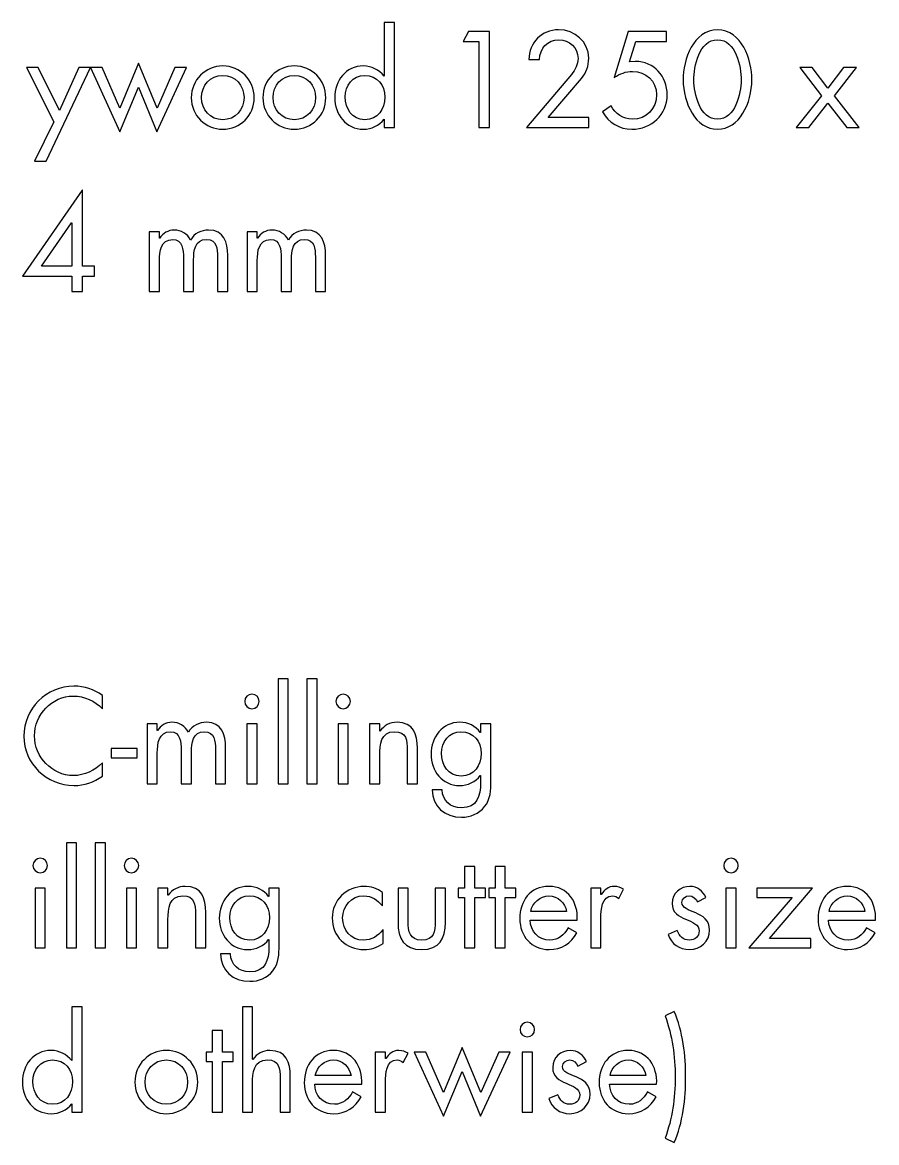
# Model space of a CAD drawing. Extents: x 150 to 6088, y 37 to 2750.
# Drawn here: x 5070 to 5472, y 759 to 1287 of the extents above; entities that cross this region are included whole.
import ezdxf

# ---------------------------------------------------------------- set-up
doc = ezdxf.new("R2010")
doc.units = 0
doc.layers.add('00_Layout', color=7, linetype='CONTINUOUS')

msp = doc.modelspace()

# ---------------------------------------------------------------- linework, layer by layer
at = {"layer": '00_Layout', "color": 7}
for p, q in [((5244.947049, 1286.510855), (5240.149105, 1286.510855)), ((5240.149105, 1286.510855), (5240.149105, 1261.202615)), ((5244.947049, 1237.033826), (5244.947049, 1286.510855)), ((5279.850806, 1282.252845), (5277.211858, 1277.575022)), ((5289.746201, 1282.252845), (5279.850806, 1282.252845)), ((5289.746201, 1237.033826), (5289.746201, 1282.252845)), ((5354.995749, 1282.252845), (5348.458968, 1260.602885)), ((5372.987377, 1282.252845), (5354.995749, 1282.252845)), ((5372.987377, 1277.575022), (5372.987377, 1282.252845)), ((5397.036362, 1283.032465), (5397.036362, 1283.032465)), ((5277.211858, 1277.575022), (5284.708546, 1277.575022)), ((5284.708546, 1277.575022), (5284.708546, 1237.033826)), ((5355.595558, 1267.919498), (5358.534279, 1277.575022)), ((5358.534279, 1277.575022), (5372.987377, 1277.575022)), ((5397.036362, 1278.354642), (5397.036362, 1278.354642)), ((5124.402879, 1267.379749), (5115.646778, 1246.149576)), ((5133.218777, 1246.149576), (5124.402879, 1267.379749)), ((5308.217517, 1269.05895), (5313.255173, 1269.05895)), ((5358.294302, 1268.159369), (5355.595558, 1267.919498)), ((5077.264815, 1265.220727), (5071.687411, 1265.220727)), ((5071.687411, 1265.220727), (5084.641383, 1239.67259)), ((5087.220006, 1245.010124), (5077.264815, 1265.220727)), ((5080.982997, 1221.201168), (5101.793224, 1265.220727)), ((5096.33594, 1265.220727), (5087.220006, 1245.010124)), ((5101.793224, 1265.220727), (5096.33594, 1265.220727)), ((5107.310833, 1265.220727), (5101.853285, 1265.220727)), ((5101.853285, 1265.220727), (5115.706838, 1235.054721)), ((5115.646778, 1246.149576), (5107.310833, 1265.220727)), ((5133.098656, 1235.054721), (5147.07233, 1265.220727)), ((5141.614782, 1265.220727), (5133.218777, 1246.149576)), ((5147.07233, 1265.220727), (5141.614782, 1265.220727)), ((5164.104316, 1261.562447), (5164.104316, 1261.562447)), ((5197.80872, 1261.562447), (5197.80872, 1261.562447)), ((5230.913315, 1261.562447), (5230.913315, 1261.562447)), ((5240.149105, 1261.202615), (5240.029249, 1261.202615)), ((5328.308345, 1262.042215), (5307.13802, 1237.033826)), ((5317.333452, 1241.71165), (5332.986168, 1260.123117)), ((5441.655598, 1265.220727), (5435.778157, 1265.220727)), ((5435.778157, 1265.220727), (5446.033385, 1252.026858)), ((5449.032166, 1255.625184), (5441.655598, 1265.220727)), ((5456.408733, 1265.220727), (5449.032166, 1255.625184)), ((5452.090742, 1252.026858), (5462.40603, 1265.220727)), ((5462.40603, 1265.220727), (5456.408733, 1265.220727)), ((5115.706838, 1235.054721), (5124.402879, 1256.044997)), ((5124.402879, 1256.044997), (5133.098656, 1235.054721)), ((5446.033385, 1252.026858), (5434.039054, 1237.033826)), ((5463.7853, 1237.033826), (5452.090742, 1252.026858)), ((5346.899517, 1247.229073), (5342.881298, 1244.350413)), ((5440.036352, 1237.033826), (5449.032166, 1248.488514)), ((5449.032166, 1248.488514), (5457.967919, 1237.033826)), ((5084.641383, 1239.67259), (5075.525448, 1221.201168)), ((5240.029249, 1240.932004), (5240.149105, 1240.932004)), ((5240.149105, 1240.932004), (5240.149105, 1237.033826)), ((5336.404577, 1241.71165), (5317.333452, 1241.71165)), ((5336.404577, 1237.033826), (5336.404577, 1241.71165)), ((5164.104316, 1236.25418), (5164.104316, 1236.25418)), ((5197.80872, 1236.25418), (5197.80872, 1236.25418)), ((5240.149105, 1237.033826), (5244.947049, 1237.033826)), ((5284.708546, 1237.033826), (5289.746201, 1237.033826)), ((5307.13802, 1237.033826), (5336.404577, 1237.033826)), ((5434.039054, 1237.033826), (5440.036352, 1237.033826)), ((5457.967919, 1237.033826), (5463.7853, 1237.033826)), ((5075.525448, 1221.201168), (5080.982997, 1221.201168)), ((5097.955187, 1207.547348), (5069.888248, 1167.126114)), ((5098.075043, 1207.547348), (5097.955187, 1207.547348)), ((5098.075043, 1171.803937), (5098.075043, 1207.547348)), ((5078.704145, 1171.803937), (5092.917531, 1192.254438)), ((5092.917531, 1192.254438), (5093.037387, 1192.254438)), ((5093.037387, 1192.254438), (5093.037387, 1171.803937)), ((5134.298275, 1187.996428), (5129.500595, 1187.996428)), ((5129.500595, 1187.996428), (5129.500595, 1159.809501)), ((5134.298275, 1184.937852), (5134.298275, 1187.996428)), ((5180.356841, 1187.996428), (5175.559162, 1187.996428)), ((5175.559162, 1187.996428), (5175.559162, 1159.809501)), ((5180.356841, 1184.937852), (5180.356841, 1187.996428)), ((5134.418131, 1184.937852), (5134.298275, 1184.937852)), ((5180.476697, 1184.937852), (5180.356841, 1184.937852)), ((5145.57294, 1175.822076), (5145.57294, 1159.809501)), ((5161.645549, 1176.181909), (5161.645549, 1159.809501)), ((5166.443228, 1159.809501), (5166.443228, 1176.961528)), ((5191.631771, 1175.822076), (5191.631771, 1159.809501)), ((5207.704115, 1176.181909), (5207.704115, 1159.809501)), ((5212.502059, 1159.809501), (5212.502059, 1176.961528)), ((5093.037387, 1171.803937), (5078.704145, 1171.803937)), ((5103.652447, 1171.803937), (5098.075043, 1171.803937)), ((5103.652447, 1167.126114), (5103.652447, 1171.803937)), ((5134.298275, 1159.809501), (5134.298275, 1174.382746)), ((5150.370883, 1159.809501), (5150.370883, 1174.742579)), ((5180.356841, 1159.809501), (5180.356841, 1174.382746)), ((5196.42945, 1159.809501), (5196.42945, 1174.742579)), ((5069.888248, 1167.126114), (5093.037387, 1167.126114)), ((5093.037387, 1167.126114), (5093.037387, 1159.809501)), ((5098.075043, 1159.809501), (5098.075043, 1167.126114)), ((5098.075043, 1167.126114), (5103.652447, 1167.126114)), ((5093.037387, 1159.809501), (5098.075043, 1159.809501)), ((5129.500595, 1159.809501), (5134.298275, 1159.809501)), ((5145.57294, 1159.809501), (5150.370883, 1159.809501)), ((5161.645549, 1159.809501), (5166.443228, 1159.809501)), ((5175.559162, 1159.809501), (5180.356841, 1159.809501)), ((5191.631771, 1159.809501), (5196.42945, 1159.809501)), ((5207.704115, 1159.809501), (5212.502059, 1159.809501)), ((5194.930324, 977.613607), (5190.13238, 977.613607)), ((5190.13238, 977.613607), (5190.13238, 928.136552)), ((5194.930324, 928.136552), (5194.930324, 977.613607)), ((5208.543901, 977.613607), (5203.746222, 977.613607)), ((5203.746222, 977.613607), (5203.746222, 928.136552)), ((5208.543901, 928.136552), (5208.543901, 977.613607)), ((5177.838278, 970.356949), (5177.838278, 970.356949)), ((5220.778208, 970.356949), (5220.778208, 970.356949)), ((5107.49075, 963.460149), (5107.49075, 969.697264)), ((5133.278837, 956.323479), (5128.481158, 956.323479)), ((5128.481158, 956.323479), (5128.481158, 928.136552)), ((5133.278837, 953.264876), (5133.278837, 956.323479)), ((5180.23725, 956.323479), (5175.439306, 956.323479)), ((5175.439306, 956.323479), (5175.439306, 928.136552)), ((5180.23725, 928.136552), (5180.23725, 956.323479)), ((5223.177179, 956.323479), (5218.379236, 956.323479)), ((5218.379236, 956.323479), (5218.379236, 928.136552)), ((5223.177179, 928.136552), (5223.177179, 956.323479)), ((5237.99011, 956.323479), (5233.192431, 956.323479)), ((5233.192431, 956.323479), (5233.192431, 928.136552)), ((5237.99011, 952.905043), (5237.99011, 956.323479)), ((5290.28595, 956.323479), (5285.488271, 956.323479)), ((5285.488271, 956.323479), (5285.488271, 952.30534)), ((5290.28595, 929.515901), (5290.28595, 956.323479)), ((5133.398958, 953.264876), (5133.278837, 953.264876)), ((5238.11023, 952.905043), (5237.99011, 952.905043)), ((5276.252481, 952.665173), (5276.252481, 952.665173)), ((5285.488271, 952.30534), (5285.36815, 952.30534)), ((5111.569028, 944.808811), (5111.569028, 940.370859)), ((5123.863395, 944.808811), (5111.569028, 944.808811)), ((5123.863395, 940.370859), (5123.863395, 944.808811)), ((5144.553767, 944.149127), (5144.553767, 928.136552)), ((5160.626376, 944.508959), (5160.626376, 928.136552)), ((5165.424055, 928.136552), (5165.424055, 945.288579)), ((5250.944082, 944.029165), (5250.944082, 928.136552)), ((5255.742025, 928.136552), (5255.742025, 944.868792)), ((5111.569028, 940.370859), (5123.863395, 940.370859)), ((5133.278837, 928.136552), (5133.278837, 942.709797)), ((5149.351446, 928.136552), (5149.351446, 943.069629)), ((5237.99011, 928.136552), (5237.99011, 941.510337)), ((5107.49075, 931.794858), (5107.49075, 938.031947)), ((5128.481158, 928.136552), (5133.278837, 928.136552)), ((5144.553767, 928.136552), (5149.351446, 928.136552)), ((5160.626376, 928.136552), (5165.424055, 928.136552)), ((5175.439306, 928.136552), (5180.23725, 928.136552)), ((5190.13238, 928.136552), (5194.930324, 928.136552)), ((5203.746222, 928.136552), (5208.543901, 928.136552)), ((5218.379236, 928.136552), (5223.177179, 928.136552)), ((5233.192431, 928.136552), (5237.99011, 928.136552)), ((5250.944082, 928.136552), (5255.742025, 928.136552)), ((5285.36815, 932.034729), (5285.488271, 932.034729)), ((5285.488271, 932.034729), (5285.488271, 928.676301)), ((5267.436583, 925.377827), (5262.638639, 925.377827)), ((5095.256443, 900.389282), (5090.458499, 900.389282)), ((5090.458499, 900.389282), (5090.458499, 850.912226)), ((5095.256443, 850.912226), (5095.256443, 900.389282)), ((5108.870019, 900.389282), (5104.07234, 900.389282)), ((5104.07234, 900.389282), (5104.07234, 850.912226)), ((5108.870019, 850.912226), (5108.870019, 900.389282)), ((5078.164397, 893.13265), (5078.164397, 893.13265)), ((5121.104326, 893.13265), (5121.104326, 893.13265)), ((5403.393227, 893.13265), (5403.393227, 893.13265)), ((5282.729202, 889.234446), (5277.931523, 889.234446)), ((5277.931523, 889.234446), (5277.931523, 879.099154)), ((5282.729202, 879.099154), (5282.729202, 889.234446)), ((5297.122504, 889.234446), (5292.324825, 889.234446)), ((5292.324825, 889.234446), (5292.324825, 879.099154)), ((5297.122504, 879.099154), (5297.122504, 889.234446)), ((5080.563104, 879.099154), (5075.765425, 879.099154)), ((5075.765425, 879.099154), (5075.765425, 850.912226)), ((5080.563104, 850.912226), (5080.563104, 879.099154)), ((5123.503034, 879.099154), (5118.705354, 879.099154)), ((5118.705354, 879.099154), (5118.705354, 850.912226)), ((5123.503034, 850.912226), (5123.503034, 879.099154)), ((5138.316228, 879.099154), (5133.518549, 879.099154)), ((5133.518549, 879.099154), (5133.518549, 850.912226)), ((5138.316228, 875.680745), (5138.316228, 879.099154)), ((5138.436084, 875.680745), (5138.316228, 875.680745)), ((5176.578599, 875.440847), (5176.578599, 875.440847)), ((5190.612069, 879.099154), (5185.814125, 879.099154)), ((5185.814125, 879.099154), (5185.814125, 875.081015)), ((5190.612069, 852.291576), (5190.612069, 879.099154)), ((5239.36938, 870.703043), (5239.36938, 877.060094)), ((5251.42377, 879.099154), (5246.626091, 879.099154)), ((5246.626091, 879.099154), (5246.626091, 862.846682)), ((5251.42377, 863.38643), (5251.42377, 879.099154)), ((5268.935709, 879.099154), (5264.137765, 879.099154)), ((5264.137765, 879.099154), (5264.137765, 863.38643)), ((5268.935709, 862.846682), (5268.935709, 879.099154)), ((5277.931523, 879.099154), (5274.992802, 879.099154)), ((5274.992802, 879.099154), (5274.992802, 874.661201)), ((5287.766858, 879.099154), (5282.729202, 879.099154)), ((5287.766858, 874.661201), (5287.766858, 879.099154)), ((5292.324825, 879.099154), (5289.386104, 879.099154)), ((5289.386104, 879.099154), (5289.386104, 874.661201)), ((5302.16016, 879.099154), (5297.122504, 879.099154)), ((5302.16016, 874.661201), (5302.16016, 879.099154)), ((5342.161633, 879.099154), (5337.36369, 879.099154)), ((5337.36369, 879.099154), (5337.36369, 850.912226)), ((5342.161633, 876.040577), (5342.161633, 879.099154)), ((5342.281489, 876.040577), (5342.161633, 876.040577)), ((5350.557638, 874.181433), (5352.836754, 878.559405)), ((5405.791935, 879.099154), (5400.994255, 879.099154)), ((5400.994255, 879.099154), (5400.994255, 850.912226)), ((5405.791935, 850.912226), (5405.791935, 879.099154)), ((5441.83525, 879.099154), (5415.627534, 879.099154)), ((5415.627534, 879.099154), (5415.627534, 874.661201)), ((5421.564771, 855.350179), (5441.83525, 879.099154)), ((5185.814125, 875.081015), (5185.694269, 875.081015)), ((5239.249524, 870.703043), (5239.36938, 870.703043)), ((5274.992802, 874.661201), (5277.931523, 874.661201)), ((5277.931523, 874.661201), (5277.931523, 850.912226)), ((5282.729202, 874.661201), (5287.766858, 874.661201)), ((5282.729202, 850.912226), (5282.729202, 874.661201)), ((5289.386104, 874.661201), (5292.324825, 874.661201)), ((5292.324825, 874.661201), (5292.324825, 850.912226)), ((5297.122504, 874.661201), (5302.16016, 874.661201)), ((5297.122504, 850.912226), (5297.122504, 874.661201)), ((5387.560595, 872.562187), (5391.578549, 874.661201)), ((5432.179831, 874.661201), (5411.849292, 850.912226)), ((5415.627534, 874.661201), (5432.179831, 874.661201)), ((5151.2702, 866.804866), (5151.2702, 850.912226)), ((5156.067879, 850.912226), (5156.067879, 867.644467)), ((5325.969168, 868.06428), (5309.116834, 868.06428)), ((5342.161633, 850.912226), (5342.161633, 865.005677)), ((5466.423719, 868.06428), (5449.57165, 868.06428)), ((5138.316228, 850.912226), (5138.316228, 864.286012)), ((5239.549296, 859.428272), (5239.42944, 859.428272)), ((5239.549296, 853.011241), (5239.549296, 859.428272)), ((5308.877122, 863.98616), (5331.006824, 863.98616)), ((5330.766848, 858.048923), (5326.688834, 860.387835)), ((5449.331673, 863.98616), (5471.461375, 863.98616)), ((5471.221663, 858.048923), (5467.143385, 860.387835)), ((5185.694269, 854.81043), (5185.814125, 854.81043)), ((5185.814125, 854.81043), (5185.814125, 851.451975)), ((5378.084828, 859.06844), (5373.826898, 857.269277)), ((5440.995729, 855.350179), (5421.564771, 855.350179)), ((5440.995729, 850.912226), (5440.995729, 855.350179)), ((5075.765425, 850.912226), (5080.563104, 850.912226)), ((5090.458499, 850.912226), (5095.256443, 850.912226)), ((5104.07234, 850.912226), (5108.870019, 850.912226)), ((5118.705354, 850.912226), (5123.503034, 850.912226)), ((5133.518549, 850.912226), (5138.316228, 850.912226)), ((5151.2702, 850.912226), (5156.067879, 850.912226)), ((5277.931523, 850.912226), (5282.729202, 850.912226)), ((5292.324825, 850.912226), (5297.122504, 850.912226)), ((5337.36369, 850.912226), (5342.161633, 850.912226)), ((5400.994255, 850.912226), (5405.791935, 850.912226)), ((5411.849292, 850.912226), (5440.995729, 850.912226)), ((5167.762702, 848.153501), (5162.964758, 848.153501)), ((5097.895391, 823.164956), (5093.097712, 823.164956)), ((5093.097712, 823.164956), (5093.097712, 797.85669)), ((5097.895391, 773.687901), (5097.895391, 823.164956)), ((5173.340371, 823.164956), (5173.340371, 773.687901)), ((5178.138315, 823.164956), (5173.340371, 823.164956)), ((5178.138315, 798.576355), (5178.138315, 823.164956)), ((5376.585967, 820.94598), (5372.328036, 818.906947)), ((5163.984725, 812.010121), (5159.187046, 812.010121)), ((5159.187046, 812.010121), (5159.187046, 801.874828)), ((5163.984725, 801.874828), (5163.984725, 812.010121)), ((5307.498117, 815.908324), (5307.498117, 815.908324)), ((5159.187046, 801.874828), (5156.248325, 801.874828)), ((5156.248325, 801.874828), (5156.248325, 797.436903)), ((5169.02238, 801.874828), (5163.984725, 801.874828)), ((5169.02238, 797.436903), (5169.02238, 801.874828)), ((5240.689118, 801.874828), (5235.891439, 801.874828)), ((5235.891439, 801.874828), (5235.891439, 773.687901)), ((5240.689118, 798.816252), (5240.689118, 801.874828)), ((5259.700448, 801.874828), (5254.242899, 801.874828)), ((5254.242899, 801.874828), (5268.096453, 771.708822)), ((5268.036392, 782.803677), (5259.700448, 801.874828)), ((5276.792494, 804.033824), (5268.036392, 782.803677)), ((5285.608392, 782.803677), (5276.792494, 804.033824)), ((5285.488271, 771.708822), (5299.461945, 801.874828)), ((5294.004396, 801.874828), (5285.608392, 782.803677)), ((5299.461945, 801.874828), (5294.004396, 801.874828)), ((5309.897089, 801.874828), (5305.099145, 801.874828)), ((5305.099145, 801.874828), (5305.099145, 773.687901)), ((5309.897089, 773.687901), (5309.897089, 801.874828)), ((5083.861922, 798.216522), (5083.861922, 798.216522)), ((5093.097712, 797.85669), (5092.977592, 797.85669)), ((5137.537032, 798.216522), (5137.537032, 798.216522)), ((5156.248325, 797.436903), (5159.187046, 797.436903)), ((5159.187046, 797.436903), (5159.187046, 773.687901)), ((5163.984725, 797.436903), (5169.02238, 797.436903)), ((5163.984725, 773.687901), (5163.984725, 797.436903)), ((5178.258171, 798.456419), (5178.138315, 798.576355)), ((5240.808974, 798.816252), (5240.689118, 798.816252)), ((5249.085123, 796.957108), (5251.364239, 801.33508)), ((5331.307126, 795.337862), (5335.325079, 797.436903)), ((5224.496654, 790.839955), (5207.644584, 790.839955)), ((5268.096453, 771.708822), (5276.792494, 792.699098)), ((5276.792494, 792.699098), (5285.488271, 771.708822)), ((5363.332223, 790.839955), (5346.479888, 790.839955)), ((5178.138315, 773.687901), (5178.138315, 787.061713)), ((5191.092287, 789.580541), (5191.092287, 773.687901)), ((5195.889966, 773.687901), (5195.889966, 790.420141)), ((5207.404607, 786.761835), (5229.534309, 786.761835)), ((5240.689118, 773.687901), (5240.689118, 787.781378)), ((5346.240177, 786.761835), (5368.369878, 786.761835)), ((5229.294597, 780.824598), (5225.216319, 783.163509)), ((5321.831359, 781.844115), (5317.573428, 780.044952)), ((5368.129902, 780.824598), (5364.051888, 783.163509)), ((5092.977592, 777.586105), (5093.097712, 777.586105)), ((5093.097712, 777.586105), (5093.097712, 773.687901)), ((5093.097712, 773.687901), (5097.895391, 773.687901)), ((5137.537032, 772.908282), (5137.537032, 772.908282)), ((5159.187046, 773.687901), (5163.984725, 773.687901)), ((5173.340371, 773.687901), (5178.138315, 773.687901)), ((5191.092287, 773.687901), (5195.889966, 773.687901)), ((5235.891439, 773.687901), (5240.689118, 773.687901)), ((5305.099145, 773.687901), (5309.897089, 773.687901)), ((5372.328036, 761.333633), (5376.585967, 759.294599))]:
    msp.add_line(p, q, dxfattribs=at)
for points in [[(5322.191191, 1283.032465), (5314.214815, 1283.032465), (5308.397434, 1276.975293), (5308.217517, 1269.05895)], [(5336.404577, 1269.65868), (5336.404577, 1277.515041), (5329.747675, 1283.032465), (5322.191191, 1283.032465)], [(5397.036362, 1283.032465), (5385.581516, 1283.032465), (5380.843897, 1268.879034), (5380.843897, 1259.583342)], [(5413.228827, 1259.583342), (5413.228827, 1268.879034), (5408.490943, 1283.032465), (5397.036362, 1283.032465)], [(5313.255173, 1269.05895), (5313.375029, 1274.336503), (5316.913559, 1278.354642), (5322.371108, 1278.354642)], [(5322.371108, 1278.354642), (5327.288643, 1278.354642), (5331.366921, 1274.636381), (5331.366921, 1269.598699)], [(5385.881553, 1259.343471), (5385.761432, 1265.760503), (5388.520237, 1278.354642), (5397.036362, 1278.354642)], [(5397.036362, 1278.354642), (5405.552223, 1278.354642), (5408.311027, 1265.760503), (5408.191171, 1259.343471)], [(5164.104316, 1266.000373), (5155.828167, 1266.000373), (5149.291386, 1259.343471), (5149.291386, 1251.067296)], [(5178.917511, 1251.067296), (5178.917511, 1259.343471), (5172.380465, 1266.000373), (5164.104316, 1266.000373)], [(5197.80872, 1266.000373), (5189.532571, 1266.000373), (5182.995525, 1259.343471), (5182.995525, 1251.067296)], [(5212.621915, 1251.067296), (5212.621915, 1259.343471), (5206.084869, 1266.000373), (5197.80872, 1266.000373)], [(5230.373566, 1266.000373), (5221.917501, 1266.000373), (5216.820049, 1259.103574), (5216.820049, 1251.067296)], [(5240.029249, 1261.202615), (5237.750398, 1264.201211), (5234.152072, 1266.000373), (5230.373566, 1266.000373)], [(5331.366921, 1269.598699), (5331.366921, 1266.660084), (5330.107507, 1264.201211), (5328.308345, 1262.042215)], [(5332.986168, 1260.123117), (5335.325079, 1262.821861), (5336.404577, 1266.000373), (5336.404577, 1269.65868)], [(5373.347209, 1252.386691), (5373.347209, 1261.142634), (5367.230056, 1268.159369), (5358.294302, 1268.159369)], [(5154.089065, 1251.127277), (5154.089065, 1256.824643), (5158.167079, 1261.562447), (5164.104316, 1261.562447)], [(5164.104316, 1261.562447), (5170.041553, 1261.562447), (5174.119832, 1256.824643), (5174.119832, 1251.127277)], [(5187.793469, 1251.127277), (5187.793469, 1256.824643), (5191.871483, 1261.562447), (5197.80872, 1261.562447)], [(5197.80872, 1261.562447), (5203.745957, 1261.562447), (5207.824236, 1256.824643), (5207.824236, 1251.127277)], [(5221.737585, 1251.427129), (5221.737585, 1256.704681), (5225.33591, 1261.562447), (5230.913315, 1261.562447)], [(5230.913315, 1261.562447), (5236.850816, 1261.562447), (5240.389082, 1257.00456), (5240.389082, 1251.367174)], [(5348.458968, 1260.602885), (5351.037591, 1262.282112), (5353.916251, 1263.481545), (5357.034888, 1263.481545)], [(5357.034888, 1263.481545), (5363.331958, 1263.481545), (5368.309554, 1258.923658), (5368.309554, 1252.506626)], [(5380.843897, 1259.583342), (5380.843897, 1248.428533), (5386.721074, 1236.25418), (5397.036362, 1236.25418)], [(5397.036362, 1240.932004), (5388.700153, 1240.932004), (5386.001409, 1252.986421), (5385.881553, 1259.343471)], [(5397.036362, 1236.25418), (5407.351385, 1236.25418), (5413.228827, 1248.428533), (5413.228827, 1259.583342)], [(5408.191171, 1259.343471), (5408.07105, 1252.986421), (5405.372306, 1240.932004), (5397.036362, 1240.932004)], [(5149.291386, 1251.067296), (5149.291386, 1242.791147), (5155.888228, 1236.25418), (5164.104316, 1236.25418)], [(5164.104316, 1240.692106), (5158.167079, 1240.692106), (5154.089065, 1245.369956), (5154.089065, 1251.127277)], [(5174.119832, 1251.127277), (5174.119832, 1245.369956), (5170.041553, 1240.692106), (5164.104316, 1240.692106)], [(5164.104316, 1236.25418), (5172.320669, 1236.25418), (5178.917511, 1242.791147), (5178.917511, 1251.067296)], [(5182.995525, 1251.067296), (5182.995525, 1242.791147), (5189.592632, 1236.25418), (5197.80872, 1236.25418)], [(5197.80872, 1240.692106), (5191.871483, 1240.692106), (5187.793469, 1245.369956), (5187.793469, 1251.127277)], [(5207.824236, 1251.127277), (5207.824236, 1245.369956), (5203.745957, 1240.692106), (5197.80872, 1240.692106)], [(5197.80872, 1236.25418), (5206.025073, 1236.25418), (5212.621915, 1242.791147), (5212.621915, 1251.067296)], [(5216.820049, 1251.067296), (5216.820049, 1243.270915), (5222.037621, 1236.25418), (5230.31377, 1236.25418)], [(5230.973375, 1240.692106), (5224.976078, 1240.692106), (5221.737585, 1245.909705), (5221.737585, 1251.427129)], [(5240.389082, 1251.367174), (5240.389082, 1245.669808), (5237.150589, 1240.692106), (5230.973375, 1240.692106)], [(5356.735116, 1236.25418), (5365.970642, 1236.25418), (5373.347209, 1243.031044), (5373.347209, 1252.386691)], [(5368.309554, 1252.506626), (5368.309554, 1245.909705), (5363.571935, 1240.932004), (5356.915032, 1240.932004)], [(5342.881298, 1244.350413), (5345.880079, 1239.252776), (5350.797879, 1236.25418), (5356.735116, 1236.25418)], [(5356.915032, 1240.932004), (5352.597042, 1240.932004), (5348.938656, 1243.570793), (5346.899517, 1247.229073)], [(5230.31377, 1236.25418), (5234.152072, 1236.25418), (5237.690337, 1237.873427), (5240.029249, 1240.932004)], [(5141.195153, 1188.776048), (5138.316493, 1188.776048), (5135.917521, 1187.276763), (5134.418131, 1184.937852)], [(5148.991349, 1184.098225), (5147.492223, 1187.036866), (5144.493442, 1188.776048), (5141.195153, 1188.776048)], [(5157.447414, 1188.776048), (5154.029005, 1188.776048), (5150.670656, 1187.216782), (5148.991349, 1184.098225)], [(5166.443228, 1176.961528), (5166.443228, 1182.898792), (5164.644065, 1188.776048), (5157.447414, 1188.776048)], [(5187.25372, 1188.776048), (5184.37506, 1188.776048), (5181.976088, 1187.276763), (5180.476697, 1184.937852)], [(5195.05018, 1184.098225), (5193.55079, 1187.036866), (5190.552009, 1188.776048), (5187.25372, 1188.776048)], [(5203.506245, 1188.776048), (5200.087836, 1188.776048), (5196.729222, 1187.216782), (5195.05018, 1184.098225)], [(5212.502059, 1176.961528), (5212.502059, 1182.898792), (5210.702896, 1188.776048), (5203.506245, 1188.776048)], [(5134.298275, 1174.382746), (5134.298275, 1178.640756), (5134.898084, 1184.338122), (5140.535284, 1184.338122)], [(5140.535284, 1184.338122), (5145.153311, 1184.338122), (5145.57294, 1179.300466), (5145.57294, 1175.822076)], [(5150.370883, 1174.742579), (5150.370883, 1179.000588), (5150.970428, 1184.338122), (5156.488037, 1184.338122)], [(5156.488037, 1184.338122), (5161.405572, 1184.338122), (5161.645549, 1179.840215), (5161.645549, 1176.181909)], [(5180.356841, 1174.382746), (5180.356841, 1178.640756), (5180.95665, 1184.338122), (5186.593851, 1184.338122)], [(5186.593851, 1184.338122), (5191.211878, 1184.338122), (5191.631771, 1179.300466), (5191.631771, 1175.822076)], [(5196.42945, 1174.742579), (5196.42945, 1179.000588), (5197.029259, 1184.338122), (5202.546603, 1184.338122)], [(5202.546603, 1184.338122), (5207.464403, 1184.338122), (5207.704115, 1179.840215), (5207.704115, 1176.181909)], [(5093.997029, 974.135217), (5081.043057, 974.135217), (5070.427997, 963.52013), (5070.427997, 950.566132)], [(5107.49075, 969.697264), (5103.472796, 972.695887), (5099.034685, 974.135217), (5093.997029, 974.135217)], [(5177.838278, 970.356949), (5175.979055, 970.356949), (5174.419869, 968.797683), (5174.419869, 966.938539)], [(5181.256687, 966.938539), (5181.256687, 968.797683), (5179.697501, 970.356949), (5177.838278, 970.356949)], [(5220.778208, 970.356949), (5218.918984, 970.356949), (5217.359798, 968.797683), (5217.359798, 966.938539)], [(5224.196617, 966.938539), (5224.196617, 968.797683), (5222.637431, 970.356949), (5220.778208, 970.356949)], [(5075.465653, 950.746048), (5075.465653, 960.701451), (5083.621945, 969.457367), (5093.697257, 969.457367)], [(5093.697257, 969.457367), (5098.914829, 969.457367), (5103.892424, 967.178437), (5107.49075, 963.460149)], [(5174.419869, 966.938539), (5174.419869, 965.019441), (5175.979055, 963.52013), (5177.838278, 963.52013)], [(5177.838278, 963.52013), (5179.697501, 963.52013), (5181.256687, 965.019441), (5181.256687, 966.938539)], [(5217.359798, 966.938539), (5217.359798, 965.019441), (5218.918984, 963.52013), (5220.778208, 963.52013)], [(5220.778208, 963.52013), (5222.637431, 963.52013), (5224.196617, 965.019441), (5224.196617, 966.938539)], [(5140.175716, 957.103099), (5137.297056, 957.103099), (5134.898084, 955.603814), (5133.398958, 953.264876)], [(5147.972176, 952.425275), (5146.472786, 955.363917), (5143.474269, 957.103099), (5140.175716, 957.103099)], [(5156.428241, 957.103099), (5153.009832, 957.103099), (5149.651218, 955.543833), (5147.972176, 952.425275)], [(5165.424055, 945.288579), (5165.424055, 951.225842), (5163.624892, 957.103099), (5156.428241, 957.103099)], [(5246.146402, 957.103099), (5242.667933, 957.103099), (5240.089309, 955.603814), (5238.11023, 952.905043)], [(5255.742025, 944.868792), (5255.742025, 951.465713), (5253.942863, 957.103099), (5246.146402, 957.103099)], [(5275.772528, 957.103099), (5267.436583, 957.103099), (5262.158951, 950.026383), (5262.158951, 942.110067)], [(5285.36815, 952.30534), (5283.089299, 955.363917), (5279.67089, 957.103099), (5275.772528, 957.103099)], [(5070.427997, 950.566132), (5070.427997, 937.732095), (5081.222973, 927.356906), (5093.997029, 927.356906)], [(5093.817113, 932.034729), (5083.681741, 932.034729), (5075.465653, 940.790672), (5075.465653, 950.746048)], [(5133.278837, 942.709797), (5133.278837, 946.967806), (5133.878646, 952.665173), (5139.516111, 952.665173)], [(5139.516111, 952.665173), (5144.133874, 952.665173), (5144.553767, 947.627517), (5144.553767, 944.149127)], [(5149.351446, 943.069629), (5149.351446, 947.327639), (5149.951255, 952.665173), (5155.468599, 952.665173)], [(5155.468599, 952.665173), (5160.386399, 952.665173), (5160.626376, 948.167266), (5160.626376, 944.508959)], [(5237.99011, 941.510337), (5237.99011, 946.547993), (5238.410003, 952.665173), (5245.006844, 952.665173)], [(5245.006844, 952.665173), (5250.584249, 952.665173), (5250.944082, 948.587053), (5250.944082, 944.029165)], [(5267.076751, 942.52988), (5267.076751, 947.807433), (5270.675076, 952.665173), (5276.252481, 952.665173)], [(5276.252481, 952.665173), (5282.189718, 952.665173), (5285.727983, 948.107285), (5285.727983, 942.469899)], [(5262.158951, 942.110067), (5262.158951, 934.253705), (5267.376523, 927.356906), (5275.592611, 927.356906)], [(5276.312276, 931.794858), (5270.315244, 931.794858), (5267.076751, 937.01243), (5267.076751, 942.52988)], [(5285.727983, 942.469899), (5285.727983, 936.772533), (5282.48949, 931.794858), (5276.312276, 931.794858)], [(5107.49075, 938.031947), (5103.892424, 934.433621), (5098.914829, 932.034729), (5093.817113, 932.034729)], [(5093.997029, 927.356906), (5098.794973, 927.356906), (5103.592652, 928.976152), (5107.49075, 931.794858)], [(5275.592611, 927.356906), (5279.370853, 927.356906), (5283.089299, 929.096088), (5285.36815, 932.034729)], [(5285.488271, 928.676301), (5285.488271, 922.31925), (5283.869025, 916.861781), (5276.432397, 916.861781)], [(5287.40729, 917.40153), (5290.28595, 921.119791), (5290.28595, 925.017994), (5290.28595, 929.515901)], [(5262.638639, 925.377827), (5262.818556, 917.40153), (5268.635937, 912.423828), (5276.492193, 912.423828)], [(5276.432397, 916.861781), (5271.274621, 916.861781), (5267.496379, 920.160255), (5267.436583, 925.377827)], [(5276.492193, 912.423828), (5280.690327, 912.423828), (5284.768606, 914.043075), (5287.40729, 917.40153)], [(5078.164397, 893.13265), (5076.305174, 893.13265), (5074.745987, 891.573358), (5074.745987, 889.71424)], [(5081.582806, 889.71424), (5081.582806, 891.573358), (5080.023355, 893.13265), (5078.164397, 893.13265)], [(5121.104326, 893.13265), (5119.245103, 893.13265), (5117.685917, 891.573358), (5117.685917, 889.71424)], [(5124.522735, 889.71424), (5124.522735, 891.573358), (5122.963285, 893.13265), (5121.104326, 893.13265)], [(5403.393227, 893.13265), (5401.534004, 893.13265), (5399.974818, 891.573358), (5399.974818, 889.71424)], [(5406.811637, 889.71424), (5406.811637, 891.573358), (5405.252186, 893.13265), (5403.393227, 893.13265)], [(5074.745987, 889.71424), (5074.745987, 887.795116), (5076.305174, 886.295805), (5078.164397, 886.295805)], [(5078.164397, 886.295805), (5080.023355, 886.295805), (5081.582806, 887.795116), (5081.582806, 889.71424)], [(5117.685917, 889.71424), (5117.685917, 887.795116), (5119.245103, 886.295805), (5121.104326, 886.295805)], [(5121.104326, 886.295805), (5122.963285, 886.295805), (5124.522735, 887.795116), (5124.522735, 889.71424)], [(5399.974818, 889.71424), (5399.974818, 887.795116), (5401.534004, 886.295805), (5403.393227, 886.295805)], [(5403.393227, 886.295805), (5405.252186, 886.295805), (5406.811637, 887.795116), (5406.811637, 889.71424)], [(5138.316228, 864.286012), (5138.316228, 869.323694), (5138.736121, 875.440847), (5145.332963, 875.440847)], [(5146.472521, 879.8788), (5142.994052, 879.8788), (5140.415163, 878.379489), (5138.436084, 875.680745)], [(5145.332963, 875.440847), (5150.910368, 875.440847), (5151.2702, 871.362754), (5151.2702, 866.804866)], [(5156.067879, 867.644467), (5156.067879, 874.241414), (5154.268717, 879.8788), (5146.472521, 879.8788)], [(5176.098646, 879.8788), (5167.762702, 879.8788), (5162.48507, 872.802084), (5162.48507, 864.885742)], [(5167.402869, 865.305555), (5167.402869, 870.583108), (5171.001195, 875.440847), (5176.578599, 875.440847)], [(5185.694269, 875.081015), (5183.415418, 878.139591), (5179.997009, 879.8788), (5176.098646, 879.8788)], [(5176.578599, 875.440847), (5182.515837, 875.440847), (5186.054102, 870.88296), (5186.054102, 865.245574)], [(5230.673338, 879.8788), (5222.397189, 879.8788), (5215.620431, 873.401787), (5215.620431, 865.005677)], [(5220.537966, 865.005677), (5220.537966, 870.643062), (5224.676305, 875.440847), (5230.493422, 875.440847)], [(5230.493422, 875.440847), (5234.271664, 875.440847), (5237.030468, 873.521749), (5239.249524, 870.703043)], [(5239.36938, 877.060094), (5236.850552, 878.859257), (5233.731915, 879.8788), (5230.673338, 879.8788)], [(5317.63296, 879.8788), (5308.817062, 879.8788), (5303.959323, 872.982), (5303.959323, 864.645844)], [(5309.116834, 868.06428), (5309.716643, 872.142373), (5313.554945, 875.440847), (5317.69302, 875.440847)], [(5331.006824, 863.98616), (5331.486513, 872.382271), (5326.688834, 879.8788), (5317.63296, 879.8788)], [(5317.69302, 875.440847), (5321.89089, 875.440847), (5325.309299, 872.142373), (5325.969168, 868.06428)], [(5342.161633, 865.005677), (5342.161633, 868.663983), (5342.401345, 875.440847), (5347.678978, 875.440847)], [(5348.518763, 879.8788), (5345.400126, 879.8788), (5343.960796, 878.259553), (5342.281489, 876.040577)], [(5347.678978, 875.440847), (5348.938391, 875.440847), (5349.598261, 874.841118), (5350.557638, 874.181433)], [(5352.836754, 878.559405), (5351.457219, 879.339051), (5350.13801, 879.8788), (5348.518763, 879.8788)], [(5384.082126, 879.8788), (5379.524158, 879.8788), (5375.686121, 876.64028), (5375.686121, 871.902503)], [(5380.243823, 872.32229), (5380.243823, 874.121453), (5382.042986, 875.440847), (5383.722293, 875.440847)], [(5383.722293, 875.440847), (5385.461395, 875.440847), (5386.900726, 874.061498), (5387.560595, 872.562187)], [(5391.578549, 874.661201), (5390.319135, 877.599843), (5387.320618, 879.8788), (5384.082126, 879.8788)], [(5458.087775, 879.8788), (5449.271878, 879.8788), (5444.413874, 872.982), (5444.413874, 864.645844)], [(5449.57165, 868.06428), (5450.171459, 872.142373), (5454.009496, 875.440847), (5458.147571, 875.440847)], [(5471.461375, 863.98616), (5471.941328, 872.382271), (5467.143385, 879.8788), (5458.087775, 879.8788)], [(5458.147571, 875.440847), (5462.345705, 875.440847), (5465.764115, 872.142373), (5466.423719, 868.06428)], [(5375.686121, 871.902503), (5375.686121, 863.026598), (5388.400116, 865.18562), (5388.400116, 858.888524)], [(5386.78087, 867.404569), (5383.482316, 868.783945), (5380.243823, 869.743481), (5380.243823, 872.32229)], [(5162.48507, 864.885742), (5162.48507, 857.02938), (5167.702642, 850.13258), (5175.91873, 850.13258)], [(5176.638395, 854.570533), (5170.641362, 854.570533), (5167.402869, 859.788105), (5167.402869, 865.305555)], [(5186.054102, 865.245574), (5186.054102, 859.548234), (5182.815609, 854.570533), (5176.638395, 854.570533)], [(5215.620431, 865.005677), (5215.620431, 856.489631), (5222.097417, 850.13258), (5230.613542, 850.13258)], [(5230.25371, 854.570533), (5224.376268, 854.570533), (5220.537966, 859.428272), (5220.537966, 865.005677)], [(5303.959323, 864.645844), (5303.959323, 856.549612), (5309.356811, 850.13258), (5317.752816, 850.13258)], [(5393.317916, 859.308337), (5393.317916, 864.046141), (5390.079423, 866.02522), (5386.78087, 867.404569)], [(5444.413874, 864.645844), (5444.413874, 856.549612), (5449.811626, 850.13258), (5458.207631, 850.13258)], [(5239.42944, 859.428272), (5237.090528, 856.369696), (5234.271664, 854.570533), (5230.25371, 854.570533)], [(5246.626091, 862.846682), (5246.626091, 855.350179), (5249.444691, 850.13258), (5257.7809, 850.13258)], [(5257.7809, 854.570533), (5251.963519, 854.570533), (5251.42377, 858.648626), (5251.42377, 863.38643)], [(5264.137765, 863.38643), (5264.137765, 858.648626), (5263.598017, 854.570533), (5257.7809, 854.570533)], [(5257.7809, 850.13258), (5266.116844, 850.13258), (5268.935709, 855.350179), (5268.935709, 862.846682)], [(5318.112648, 854.570533), (5312.655364, 854.570533), (5308.936918, 858.768588), (5308.877122, 863.98616)], [(5326.688834, 860.387835), (5324.829611, 857.02938), (5322.190927, 854.570533), (5318.112648, 854.570533)], [(5458.567464, 854.570533), (5453.109915, 854.570533), (5449.391734, 858.768588), (5449.331673, 863.98616)], [(5467.143385, 860.387835), (5465.284426, 857.02938), (5462.645478, 854.570533), (5458.567464, 854.570533)], [(5175.91873, 850.13258), (5179.696972, 850.13258), (5183.415418, 851.871789), (5185.694269, 854.81043)], [(5317.752816, 850.13258), (5323.510136, 850.13258), (5328.068104, 853.011241), (5330.766848, 858.048923)], [(5373.826898, 857.269277), (5375.326288, 852.831325), (5379.04447, 850.13258), (5383.782353, 850.13258)], [(5383.842149, 854.570533), (5380.663716, 854.570533), (5379.284446, 856.429677), (5378.084828, 859.06844)], [(5383.782353, 850.13258), (5388.999925, 850.13258), (5393.317916, 853.970803), (5393.317916, 859.308337)], [(5388.400116, 858.888524), (5388.400116, 856.309715), (5386.421037, 854.570533), (5383.842149, 854.570533)], [(5458.207631, 850.13258), (5463.964952, 850.13258), (5468.522919, 853.011241), (5471.221663, 858.048923)], [(5185.814125, 851.451975), (5185.814125, 845.094925), (5184.194879, 839.637456), (5176.758516, 839.637456)], [(5187.733409, 840.177204), (5190.612069, 843.895492), (5190.612069, 847.793669), (5190.612069, 852.291576)], [(5230.613542, 850.13258), (5233.971891, 850.13258), (5236.790491, 851.152124), (5239.549296, 853.011241)], [(5162.964758, 848.153501), (5163.144674, 840.177204), (5168.962056, 835.199503), (5176.818311, 835.199503)], [(5176.758516, 839.637456), (5171.600739, 839.637456), (5167.822498, 842.935929), (5167.762702, 848.153501)], [(5176.818311, 835.199503), (5181.016446, 835.199503), (5185.09446, 836.818776), (5187.733409, 840.177204)], [(5372.328036, 818.906947), (5375.746446, 809.851126), (5377.125716, 799.95573), (5377.125716, 790.12029)], [(5382.043515, 790.12029), (5382.043515, 799.835769), (5380.784101, 812.010121), (5376.585967, 820.94598)], [(5307.498117, 815.908324), (5305.638894, 815.908324), (5304.079708, 814.349059), (5304.079708, 812.489915)], [(5304.079708, 812.489915), (5304.079708, 810.570791), (5305.638894, 809.071506), (5307.498117, 809.071506)], [(5310.916526, 812.489915), (5310.916526, 814.349059), (5309.35734, 815.908324), (5307.498117, 815.908324)], [(5307.498117, 809.071506), (5309.35734, 809.071506), (5310.916526, 810.570791), (5310.916526, 812.489915)], [(5083.322173, 802.654474), (5074.866108, 802.654474), (5069.768392, 795.757675), (5069.768392, 787.721397)], [(5092.977592, 797.85669), (5090.69874, 800.855312), (5087.100415, 802.654474), (5083.322173, 802.654474)], [(5137.537032, 802.654474), (5129.260884, 802.654474), (5122.723837, 795.997572), (5122.723837, 787.721397)], [(5152.350227, 787.721397), (5152.350227, 795.997572), (5145.813181, 802.654474), (5137.537032, 802.654474)], [(5186.294343, 802.654474), (5182.816138, 802.654474), (5180.23725, 801.155163), (5178.258171, 798.456419)], [(5195.889966, 790.420141), (5195.889966, 797.017089), (5194.090803, 802.654474), (5186.294343, 802.654474)], [(5216.160445, 802.654474), (5207.344547, 802.654474), (5202.486808, 795.757675), (5202.486808, 787.421546)], [(5229.534309, 786.761835), (5230.014262, 795.157945), (5225.216319, 802.654474), (5216.160445, 802.654474)], [(5247.046248, 802.654474), (5243.927611, 802.654474), (5242.488281, 801.035228), (5240.808974, 798.816252)], [(5251.364239, 801.33508), (5249.984704, 802.114726), (5248.665495, 802.654474), (5247.046248, 802.654474)], [(5327.828656, 802.654474), (5323.270689, 802.654474), (5319.432651, 799.415982), (5319.432651, 794.678177)], [(5335.325079, 797.436903), (5334.065665, 800.375544), (5331.067149, 802.654474), (5327.828656, 802.654474)], [(5354.996014, 802.654474), (5346.180116, 802.654474), (5341.322377, 795.757675), (5341.322377, 787.421546)], [(5368.369878, 786.761835), (5368.849567, 795.157945), (5364.051888, 802.654474), (5354.996014, 802.654474)], [(5074.686192, 788.08123), (5074.686192, 793.358783), (5078.284517, 798.216522), (5083.861922, 798.216522)], [(5083.861922, 798.216522), (5089.799159, 798.216522), (5093.337424, 793.658634), (5093.337424, 788.021249)], [(5127.521781, 787.781378), (5127.521781, 793.478718), (5131.599795, 798.216522), (5137.537032, 798.216522)], [(5137.537032, 798.216522), (5143.474269, 798.216522), (5147.552283, 793.478718), (5147.552283, 787.781378)], [(5178.138315, 787.061713), (5178.138315, 792.099369), (5178.557943, 798.216522), (5185.15505, 798.216522)], [(5185.15505, 798.216522), (5190.732454, 798.216522), (5191.092287, 794.138429), (5191.092287, 789.580541)], [(5207.644584, 790.839955), (5208.244129, 794.918075), (5212.082431, 798.216522), (5216.220505, 798.216522)], [(5216.220505, 798.216522), (5220.41864, 798.216522), (5223.837049, 794.918075), (5224.496654, 790.839955)], [(5240.689118, 787.781378), (5240.689118, 791.439684), (5240.929095, 798.216522), (5246.206463, 798.216522)], [(5246.206463, 798.216522), (5247.465877, 798.216522), (5248.125746, 797.616819), (5249.085123, 796.957108)], [(5323.990354, 795.097991), (5323.990354, 796.897154), (5325.789517, 798.216522), (5327.468824, 798.216522)], [(5327.468824, 798.216522), (5329.207926, 798.216522), (5330.647256, 796.837173), (5331.307126, 795.337862)], [(5346.479888, 790.839955), (5347.079698, 794.918075), (5350.918, 798.216522), (5355.056074, 798.216522)], [(5355.056074, 798.216522), (5359.253944, 798.216522), (5362.672618, 794.918075), (5363.332223, 790.839955)], [(5319.432651, 794.678177), (5319.432651, 785.802299), (5332.146647, 787.961294), (5332.146647, 781.664198)], [(5330.5274, 790.180271), (5327.228847, 791.55962), (5323.990354, 792.519182), (5323.990354, 795.097991)], [(5069.768392, 787.721397), (5069.768392, 779.925016), (5074.985964, 772.908282), (5083.262113, 772.908282)], [(5083.921982, 777.346208), (5077.924685, 777.346208), (5074.686192, 782.56378), (5074.686192, 788.08123)], [(5093.337424, 788.021249), (5093.337424, 782.323909), (5090.098931, 777.346208), (5083.921982, 777.346208)], [(5122.723837, 787.721397), (5122.723837, 779.445248), (5129.320944, 772.908282), (5137.537032, 772.908282)], [(5137.537032, 777.346208), (5131.599795, 777.346208), (5127.521781, 782.024031), (5127.521781, 787.781378)], [(5147.552283, 787.781378), (5147.552283, 782.024031), (5143.474269, 777.346208), (5137.537032, 777.346208)], [(5137.537032, 772.908282), (5145.753121, 772.908282), (5152.350227, 779.445248), (5152.350227, 787.721397)], [(5202.486808, 787.421546), (5202.486808, 779.325287), (5207.884296, 772.908282), (5216.280565, 772.908282)], [(5216.640398, 777.346208), (5211.182849, 777.346208), (5207.464668, 781.544263), (5207.404607, 786.761835)], [(5337.064446, 782.084012), (5337.064446, 786.821816), (5333.825953, 788.800895), (5330.5274, 790.180271)], [(5341.322377, 787.421546), (5341.322377, 779.325287), (5346.719865, 772.908282), (5355.11587, 772.908282)], [(5355.475702, 777.346208), (5350.018418, 777.346208), (5346.299972, 781.544263), (5346.240177, 786.761835)], [(5377.125716, 790.12029), (5377.125716, 780.284849), (5375.746446, 770.389427), (5372.328036, 761.333633)], [(5376.585967, 759.294599), (5380.784101, 768.230432), (5382.043515, 780.404784), (5382.043515, 790.12029)], [(5216.280565, 772.908282), (5222.037886, 772.908282), (5226.595853, 775.786942), (5229.294597, 780.824598)], [(5225.216319, 783.163509), (5223.35736, 779.805081), (5220.718412, 777.346208), (5216.640398, 777.346208)], [(5327.58868, 777.346208), (5324.410247, 777.346208), (5323.030977, 779.205351), (5321.831359, 781.844115)], [(5327.528884, 772.908282), (5332.746456, 772.908282), (5337.064446, 776.746478), (5337.064446, 782.084012)], [(5332.146647, 781.664198), (5332.146647, 779.085416), (5330.167568, 777.346208), (5327.58868, 777.346208)], [(5355.11587, 772.908282), (5360.873191, 772.908282), (5365.431158, 775.786942), (5368.129902, 780.824598)], [(5364.051888, 783.163509), (5362.192665, 779.805081), (5359.553981, 777.346208), (5355.475702, 777.346208)], [(5083.262113, 772.908282), (5087.100415, 772.908282), (5090.63868, 774.527528), (5092.977592, 777.586105)], [(5317.573428, 780.044952), (5319.072819, 775.607026), (5322.791, 772.908282), (5327.528884, 772.908282)]]:
    msp.add_open_spline(points, degree=3, dxfattribs=at)

doc.saveas('drawing.dxf')
